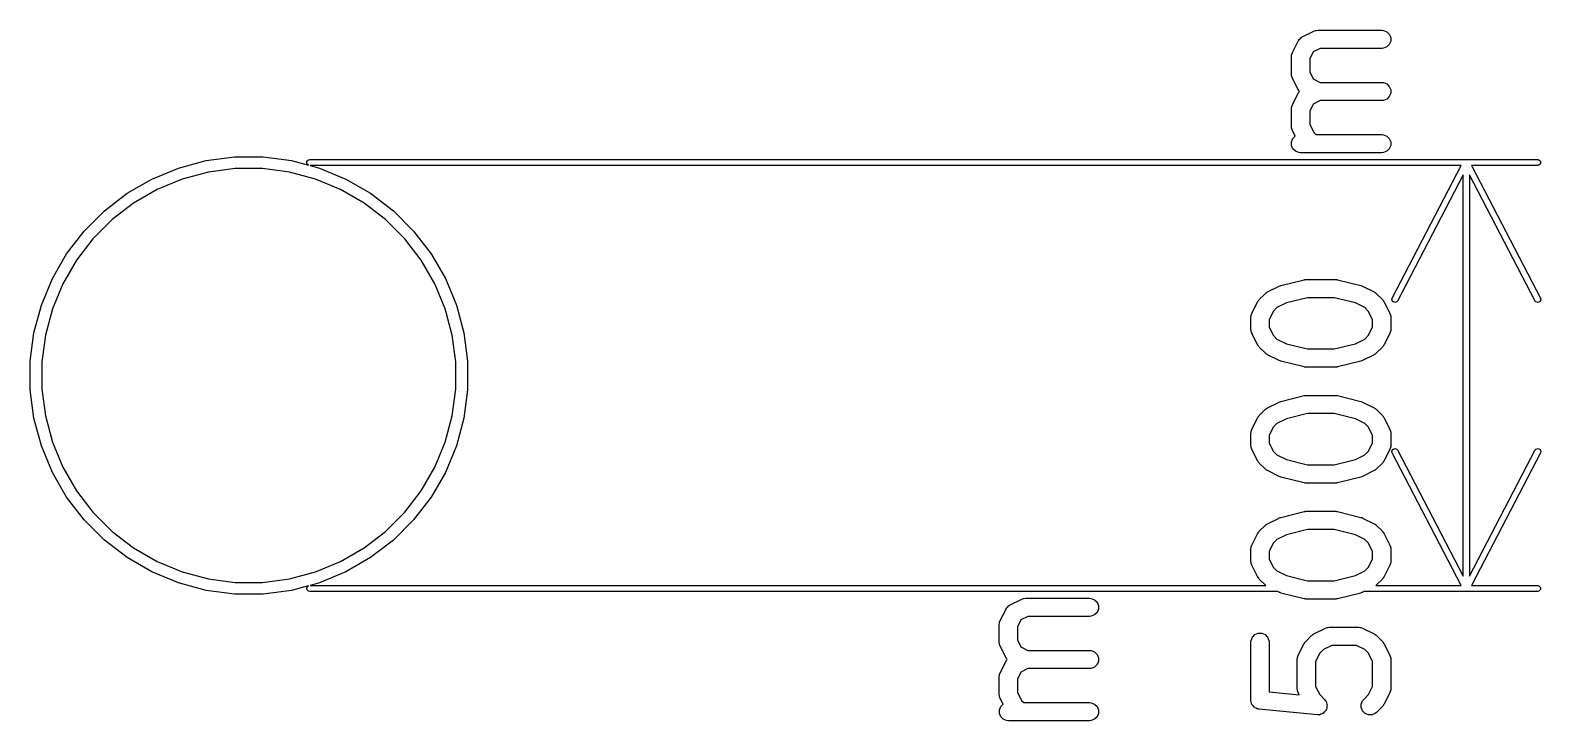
# Model space of a CAD drawing. Extents: x 2 to 13.8, y -9.5 to -0.9.
# Drawn here: x 12.9214 to 13.4099, y -3.3156 to -3.0922 of the extents above; entities that cross this region are included whole.
import ezdxf

# ---------------------------------------------------------------- set-up
doc = ezdxf.new("R2010")
doc.units = 0
doc.header["$MEASUREMENT"] = 0
doc.layers.add('BLACK', color=7, linetype='CONTINUOUS')

msp = doc.modelspace()

# ---------------------------------------------------------------- linework, layer by layer
at = {"layer": 'BLACK', "linetype": 'CONTINUOUS'}
for p, q in [((13.32957, -3.0995), (13.33144, -3.09575)), ((13.33144, -3.09575), (13.33151, -3.09566)), ((13.33151, -3.09566), (13.33152, -3.09561)), ((13.33152, -3.09561), (13.33157, -3.09556)), ((13.33157, -3.09556), (13.33175, -3.09526)), ((13.33175, -3.09526), (13.33203, -3.09502)), ((13.33203, -3.09502), (13.33228, -3.09474)), ((13.33228, -3.09474), (13.33257, -3.09456)), ((13.33257, -3.09456), (13.33262, -3.09451)), ((13.33262, -3.09451), (13.33267, -3.09449)), ((13.33267, -3.09449), (13.33276, -3.09443)), ((13.33276, -3.09443), (13.33651, -3.09256)), ((13.33651, -3.09256), (13.33706, -3.09235)), ((13.33706, -3.09235), (13.33716, -3.09235)), ((13.33716, -3.09235), (13.33726, -3.0923)), ((13.33726, -3.0923), (13.33784, -3.09225)), ((13.33784, -3.09225), (13.35846, -3.09225)), ((13.35846, -3.09225), (13.35903, -3.0923)), ((13.35903, -3.0923), (13.3601, -3.09275)), ((13.3601, -3.09275), (13.36091, -3.09356)), ((13.36091, -3.09684), (13.3601, -3.09766)), ((13.36091, -3.09356), (13.36135, -3.09462)), ((13.36135, -3.09578), (13.36091, -3.09684)), ((13.36135, -3.09462), (13.36135, -3.09578)), ((13.32926, -3.10082), (13.32931, -3.10025)), ((13.32926, -3.10645), (13.32926, -3.10082)), ((13.32931, -3.10025), (13.32936, -3.10015)), ((13.32936, -3.10004), (13.32957, -3.0995)), ((13.32936, -3.10015), (13.32936, -3.10004)), ((13.33629, -3.09928), (13.33516, -3.10152)), ((13.33516, -3.10152), (13.33516, -3.10575)), ((13.33853, -3.09815), (13.33629, -3.09928)), ((13.35846, -3.09815), (13.33853, -3.09815)), ((13.35903, -3.0981), (13.35846, -3.09815)), ((13.3601, -3.09766), (13.35903, -3.0981)), ((13.32931, -3.10703), (13.32926, -3.10645)), ((13.33516, -3.10575), (13.33629, -3.108)), ((13.32936, -3.10712), (13.32931, -3.10703)), ((13.32936, -3.10723), (13.32936, -3.10712)), ((13.32957, -3.10777), (13.32936, -3.10723)), ((13.33144, -3.11152), (13.32957, -3.10777)), ((13.33151, -3.11162), (13.33144, -3.11152)), ((13.33152, -3.11166), (13.33151, -3.11162)), ((13.33629, -3.108), (13.33853, -3.10912)), ((13.33853, -3.10912), (13.35846, -3.10912)), ((13.35846, -3.10912), (13.35903, -3.10918)), ((13.35903, -3.10918), (13.3601, -3.10962)), ((13.3601, -3.10962), (13.36091, -3.11043)), ((13.36091, -3.11043), (13.36135, -3.1115)), ((13.36135, -3.1115), (13.36135, -3.11265)), ((13.32936, -3.11692), (13.32957, -3.11638)), ((13.32957, -3.11638), (13.33144, -3.11263)), ((13.33144, -3.11263), (13.33151, -3.11253)), ((13.33151, -3.11253), (13.33152, -3.11249)), ((13.33157, -3.11172), (13.33152, -3.11166)), ((13.33152, -3.11249), (13.33157, -3.11243)), ((13.33175, -3.11201), (13.33157, -3.11172)), ((13.33157, -3.11243), (13.33175, -3.11214)), ((13.33183, -3.11207), (13.33175, -3.11201)), ((13.33175, -3.11214), (13.33183, -3.11207)), ((13.33629, -3.11615), (13.33516, -3.11839)), ((13.33853, -3.11503), (13.33629, -3.11615)), ((13.35846, -3.11503), (13.33853, -3.11503)), ((13.35903, -3.11497), (13.35846, -3.11503)), ((13.3601, -3.11453), (13.35903, -3.11497)), ((13.36091, -3.11371), (13.3601, -3.11453)), ((13.36135, -3.11265), (13.36091, -3.11371)), ((13.32926, -3.1177), (13.32931, -3.11712)), ((13.32926, -3.12332), (13.32926, -3.1177)), ((13.32931, -3.11712), (13.32936, -3.11702)), ((13.32936, -3.11702), (13.32936, -3.11692)), ((13.33516, -3.11839), (13.33516, -3.12262)), ((13.32931, -3.1239), (13.32926, -3.12332)), ((13.32936, -3.124), (13.32931, -3.1239)), ((13.32936, -3.1241), (13.32936, -3.124)), ((13.32957, -3.12464), (13.32936, -3.1241)), ((13.33052, -3.12654), (13.32957, -3.12464)), ((13.33516, -3.12262), (13.33651, -3.12532)), ((13.33651, -3.12532), (13.33718, -3.12599)), ((13.33718, -3.12599), (13.35846, -3.12599)), ((13.35846, -3.12599), (13.35903, -3.12605)), ((13.35903, -3.12605), (13.3601, -3.12649)), ((13.32931, -3.12837), (13.32976, -3.12731)), ((13.32931, -3.12952), (13.32931, -3.12837)), ((13.32976, -3.13059), (13.32931, -3.12952)), ((13.32976, -3.12731), (13.33052, -3.12654)), ((13.33057, -3.1314), (13.32976, -3.13059)), ((13.3601, -3.12649), (13.36091, -3.12731)), ((13.36091, -3.13059), (13.3601, -3.1314)), ((13.36091, -3.12731), (13.36135, -3.12837)), ((13.36135, -3.12952), (13.36091, -3.13059)), ((13.36135, -3.12837), (13.36135, -3.12952)), ((12.96935, -3.13683), (12.9783, -3.13443)), ((12.9783, -3.13443), (12.98749, -3.13322)), ((12.98749, -3.13322), (12.99676, -3.13322)), ((12.99676, -3.13322), (13.00595, -3.13443)), ((13.00595, -3.13443), (13.01137, -3.13588)), ((13.0109, -3.13466), (13.01143, -3.13413)), ((13.0109, -3.13542), (13.0109, -3.13466)), ((13.01137, -3.13588), (13.0109, -3.13542)), ((13.01143, -3.13413), (13.01181, -3.13406)), ((13.01181, -3.13406), (13.40891, -3.13406)), ((13.01189, -3.13602), (13.01491, -3.13683)), ((13.3842, -3.13602), (13.01189, -3.13602)), ((13.33163, -3.13184), (13.33057, -3.1314)), ((13.33221, -3.1319), (13.33163, -3.13184)), ((13.35846, -3.1319), (13.33221, -3.1319)), ((13.35903, -3.13184), (13.35846, -3.1319)), ((13.3601, -3.1314), (13.35903, -3.13184)), ((13.36187, -3.17894), (13.3842, -3.13602)), ((13.40891, -3.13602), (13.38745, -3.13602)), ((13.38745, -3.13602), (13.40979, -3.17894)), ((13.40891, -3.13406), (13.40929, -3.13413)), ((13.40929, -3.13595), (13.40891, -3.13602)), ((13.40929, -3.13413), (13.40982, -3.13466)), ((13.40982, -3.13542), (13.40929, -3.13595)), ((13.40982, -3.13466), (13.40982, -3.13542)), ((12.95275, -3.14501), (12.96078, -3.14038)), ((12.96078, -3.14038), (12.96935, -3.13683)), ((12.97057, -3.14042), (12.96246, -3.14378)), ((12.97904, -3.13815), (12.97057, -3.14042)), ((12.98774, -3.13701), (12.97904, -3.13815)), ((12.99651, -3.13701), (12.98774, -3.13701)), ((13.00521, -3.13815), (12.99651, -3.13701)), ((13.01369, -3.14042), (13.00521, -3.13815)), ((13.02179, -3.14378), (13.01369, -3.14042)), ((13.01491, -3.13683), (13.02347, -3.14038)), ((13.02347, -3.14038), (13.0315, -3.14501)), ((13.38484, -3.13906), (13.36361, -3.17984)), ((13.38484, -3.26881), (13.38484, -3.13906)), ((13.40804, -3.17984), (13.38681, -3.13906)), ((13.38681, -3.13906), (13.38681, -3.26881)), ((12.9454, -3.15066), (12.95275, -3.14501)), ((12.96246, -3.14378), (12.95486, -3.14817)), ((13.02939, -3.14817), (13.02179, -3.14378)), ((13.0315, -3.14501), (13.03885, -3.15066)), ((12.93885, -3.15721), (12.9454, -3.15066)), ((12.95486, -3.14817), (12.9479, -3.15351)), ((13.03635, -3.15351), (13.02939, -3.14817)), ((13.03885, -3.15066), (13.04541, -3.15721)), ((12.9479, -3.15351), (12.9417, -3.15971)), ((13.04255, -3.15971), (13.03635, -3.15351)), ((12.9332, -3.16457), (12.93885, -3.15721)), ((12.9417, -3.15971), (12.93636, -3.16667)), ((13.04789, -3.16667), (13.04255, -3.15971)), ((13.04541, -3.15721), (13.05105, -3.16457)), ((12.92857, -3.17259), (12.9332, -3.16457)), ((13.05105, -3.16457), (13.05568, -3.17259)), ((12.93636, -3.16667), (12.93197, -3.17427)), ((13.05228, -3.17427), (13.04789, -3.16667)), ((12.92502, -3.18116), (12.92857, -3.17259)), ((12.93197, -3.17427), (12.92861, -3.18238)), ((13.05564, -3.18238), (13.05228, -3.17427)), ((13.05568, -3.17259), (13.05923, -3.18116)), ((13.32152, -3.17692), (13.32527, -3.17505)), ((13.32527, -3.17505), (13.32531, -3.17503)), ((13.32531, -3.17503), (13.32533, -3.17502)), ((13.32533, -3.17502), (13.32557, -3.17493)), ((13.32557, -3.17493), (13.32581, -3.17484)), ((13.32581, -3.17484), (13.32583, -3.17484)), ((13.32583, -3.17484), (13.32587, -3.17483)), ((13.32587, -3.17483), (13.33337, -3.17295)), ((13.33337, -3.17295), (13.33347, -3.17294)), ((13.33347, -3.17294), (13.33351, -3.17292)), ((13.33351, -3.17292), (13.33373, -3.1729)), ((13.33373, -3.1729), (13.33394, -3.17287)), ((13.33394, -3.17287), (13.33398, -3.17287)), ((13.33398, -3.17287), (13.33409, -3.17286)), ((13.33409, -3.17286), (13.34346, -3.17286)), ((13.34346, -3.17286), (13.34356, -3.17287)), ((13.34356, -3.17287), (13.3436, -3.17287)), ((13.3436, -3.17287), (13.34382, -3.1729)), ((13.34382, -3.1729), (13.34404, -3.17292)), ((13.34404, -3.17292), (13.34408, -3.17294)), ((13.34408, -3.17294), (13.34418, -3.17295)), ((13.34418, -3.17295), (13.35167, -3.17483)), ((13.35167, -3.17483), (13.35172, -3.17484)), ((13.35172, -3.17484), (13.35174, -3.17484)), ((13.35174, -3.17484), (13.35198, -3.17493)), ((13.35198, -3.17493), (13.35222, -3.17502)), ((13.35222, -3.17502), (13.35224, -3.17503)), ((13.35224, -3.17503), (13.35228, -3.17505)), ((13.35228, -3.17505), (13.35603, -3.17692)), ((13.31832, -3.18012), (13.31848, -3.17987)), ((13.31848, -3.17987), (13.31851, -3.1798)), ((13.31851, -3.1798), (13.31857, -3.17972)), ((13.31857, -3.17972), (13.31863, -3.17963)), ((13.31863, -3.17963), (13.31869, -3.17958)), ((13.31869, -3.17958), (13.31887, -3.17935)), ((13.31887, -3.17935), (13.32075, -3.17748)), ((13.32075, -3.17748), (13.32098, -3.17729)), ((13.32098, -3.17729), (13.32103, -3.17723)), ((13.32103, -3.17723), (13.32112, -3.17718)), ((13.32112, -3.17718), (13.3212, -3.17711)), ((13.3212, -3.17711), (13.32127, -3.17708)), ((13.32127, -3.17708), (13.32152, -3.17692)), ((13.33445, -3.17877), (13.32762, -3.18048)), ((13.3431, -3.17877), (13.33445, -3.17877)), ((13.34993, -3.18048), (13.3431, -3.17877)), ((13.35603, -3.17692), (13.35628, -3.17708)), ((13.35628, -3.17708), (13.35635, -3.17711)), ((13.35635, -3.17711), (13.35643, -3.17718)), ((13.35643, -3.17718), (13.35652, -3.17723)), ((13.35652, -3.17723), (13.35657, -3.17729)), ((13.35657, -3.17729), (13.3568, -3.17748)), ((13.3568, -3.17748), (13.35867, -3.17935)), ((13.35867, -3.17935), (13.35886, -3.17958)), ((13.35886, -3.17958), (13.35892, -3.17963)), ((13.35892, -3.17963), (13.35897, -3.17972)), ((13.35897, -3.17972), (13.35904, -3.1798)), ((13.35904, -3.1798), (13.35907, -3.17987)), ((13.35907, -3.17987), (13.35922, -3.18012)), ((13.36176, -3.1793), (13.36187, -3.17894)), ((13.36199, -3.18002), (13.36176, -3.1793)), ((13.36265, -3.18037), (13.36199, -3.18002)), ((13.36361, -3.17984), (13.36337, -3.18014)), ((13.40828, -3.18014), (13.40804, -3.17984)), ((13.40967, -3.18002), (13.409, -3.18037)), ((13.40989, -3.1793), (13.40967, -3.18002)), ((13.40979, -3.17894), (13.40989, -3.1793)), ((12.92262, -3.19011), (12.92502, -3.18116)), ((12.92861, -3.18238), (12.92634, -3.19085)), ((13.05791, -3.19085), (13.05564, -3.18238)), ((13.05923, -3.18116), (13.06163, -3.19011)), ((13.31613, -3.18519), (13.31619, -3.18461)), ((13.31619, -3.18461), (13.31623, -3.18452)), ((13.31623, -3.18452), (13.31624, -3.18441)), ((13.31624, -3.18441), (13.31645, -3.18387)), ((13.31645, -3.18387), (13.31832, -3.18012)), ((13.32339, -3.18319), (13.32204, -3.18589)), ((13.32459, -3.18199), (13.32339, -3.18319)), ((13.32762, -3.18048), (13.32459, -3.18199)), ((13.35296, -3.18199), (13.34993, -3.18048)), ((13.35416, -3.18319), (13.35296, -3.18199)), ((13.3555, -3.18589), (13.35416, -3.18319)), ((13.35922, -3.18012), (13.3611, -3.18387)), ((13.3611, -3.18387), (13.36131, -3.18441)), ((13.36131, -3.18441), (13.36131, -3.18452)), ((13.36131, -3.18452), (13.36135, -3.18461)), ((13.36135, -3.18461), (13.36141, -3.18519)), ((13.36337, -3.18014), (13.36265, -3.18037)), ((13.409, -3.18037), (13.40828, -3.18014)), ((13.31613, -3.18894), (13.31613, -3.18519)), ((13.31619, -3.18951), (13.31613, -3.18894)), ((13.31623, -3.18961), (13.31619, -3.18951)), ((13.31624, -3.18972), (13.31623, -3.18961)), ((13.31645, -3.19026), (13.31624, -3.18972)), ((13.32204, -3.18589), (13.32204, -3.18824)), ((13.32204, -3.18824), (13.32339, -3.19094)), ((13.35416, -3.19094), (13.3555, -3.18824)), ((13.3555, -3.18824), (13.3555, -3.18589)), ((13.36131, -3.18972), (13.3611, -3.19026)), ((13.36135, -3.18951), (13.36131, -3.18961)), ((13.36131, -3.18961), (13.36131, -3.18972)), ((13.36141, -3.18894), (13.36135, -3.18951)), ((13.36141, -3.18519), (13.36141, -3.18894)), ((12.92141, -3.1993), (12.92262, -3.19011)), ((12.92634, -3.19085), (12.9252, -3.19955)), ((13.05906, -3.19955), (13.05791, -3.19085)), ((13.06163, -3.19011), (13.06284, -3.1993)), ((13.31832, -3.19401), (13.31645, -3.19026)), ((13.31848, -3.19426), (13.31832, -3.19401)), ((13.31851, -3.19433), (13.31848, -3.19426)), ((13.31857, -3.19441), (13.31851, -3.19433)), ((13.31863, -3.1945), (13.31857, -3.19441)), ((13.31869, -3.19455), (13.31863, -3.1945)), ((13.31887, -3.19478), (13.31869, -3.19455)), ((13.32339, -3.19094), (13.32459, -3.19214)), ((13.32459, -3.19214), (13.32762, -3.19365)), ((13.32762, -3.19365), (13.33445, -3.19536)), ((13.3431, -3.19536), (13.34993, -3.19365)), ((13.34993, -3.19365), (13.35296, -3.19214)), ((13.35296, -3.19214), (13.35416, -3.19094)), ((13.35886, -3.19455), (13.35867, -3.19478)), ((13.35892, -3.1945), (13.35886, -3.19455)), ((13.35897, -3.19441), (13.35892, -3.1945)), ((13.35904, -3.19433), (13.35897, -3.19441)), ((13.35907, -3.19426), (13.35904, -3.19433)), ((13.35922, -3.19401), (13.35907, -3.19426)), ((13.3611, -3.19026), (13.35922, -3.19401)), ((12.92141, -3.19955), (12.92141, -3.1993)), ((12.92141, -3.20857), (12.92141, -3.19955)), ((12.9252, -3.19955), (12.9252, -3.20832)), ((13.05906, -3.20832), (13.05906, -3.19955)), ((13.06284, -3.1993), (13.06284, -3.20857)), ((13.32075, -3.19665), (13.31887, -3.19478)), ((13.32098, -3.19684), (13.32075, -3.19665)), ((13.32103, -3.1969), (13.32098, -3.19684)), ((13.32112, -3.19695), (13.32103, -3.1969)), ((13.3212, -3.19702), (13.32112, -3.19695)), ((13.32127, -3.19705), (13.3212, -3.19702)), ((13.32152, -3.1972), (13.32127, -3.19705)), ((13.32527, -3.19908), (13.32152, -3.1972)), ((13.32531, -3.1991), (13.32527, -3.19908)), ((13.32533, -3.19911), (13.32531, -3.1991)), ((13.32557, -3.19919), (13.32533, -3.19911)), ((13.32581, -3.19929), (13.32557, -3.19919)), ((13.32583, -3.19929), (13.32581, -3.19929)), ((13.32587, -3.1993), (13.32583, -3.19929)), ((13.33337, -3.20118), (13.32587, -3.1993)), ((13.33445, -3.19536), (13.3431, -3.19536)), ((13.35167, -3.1993), (13.34418, -3.20118)), ((13.35172, -3.19929), (13.35167, -3.1993)), ((13.35174, -3.19929), (13.35172, -3.19929)), ((13.35198, -3.19919), (13.35174, -3.19929)), ((13.35222, -3.19911), (13.35198, -3.19919)), ((13.35224, -3.1991), (13.35222, -3.19911)), ((13.35228, -3.19908), (13.35224, -3.1991)), ((13.35603, -3.1972), (13.35228, -3.19908)), ((13.35628, -3.19705), (13.35603, -3.1972)), ((13.35635, -3.19702), (13.35628, -3.19705)), ((13.35643, -3.19695), (13.35635, -3.19702)), ((13.35652, -3.1969), (13.35643, -3.19695)), ((13.35657, -3.19684), (13.35652, -3.1969)), ((13.3568, -3.19665), (13.35657, -3.19684)), ((13.35867, -3.19478), (13.3568, -3.19665)), ((13.33347, -3.20119), (13.33337, -3.20118)), ((13.33351, -3.20121), (13.33347, -3.20119)), ((13.33373, -3.20123), (13.33351, -3.20121)), ((13.33394, -3.20126), (13.33373, -3.20123)), ((13.33398, -3.20126), (13.33394, -3.20126)), ((13.33409, -3.20127), (13.33398, -3.20126)), ((13.34346, -3.20127), (13.33409, -3.20127)), ((13.34356, -3.20126), (13.34346, -3.20127)), ((13.3436, -3.20126), (13.34356, -3.20126)), ((13.34382, -3.20123), (13.3436, -3.20126)), ((13.34404, -3.20121), (13.34382, -3.20123)), ((13.34408, -3.20119), (13.34404, -3.20121)), ((13.34418, -3.20118), (13.34408, -3.20119)), ((12.92262, -3.21776), (12.92141, -3.20857)), ((12.9252, -3.20832), (12.92634, -3.21702)), ((13.05791, -3.21702), (13.05906, -3.20832)), ((13.06284, -3.20857), (13.06163, -3.21776)), ((13.32152, -3.21442), (13.32527, -3.21254)), ((13.32527, -3.21254), (13.32531, -3.21253)), ((13.32531, -3.21253), (13.32533, -3.21252)), ((13.32533, -3.21252), (13.32557, -3.21243)), ((13.32557, -3.21243), (13.32581, -3.21234)), ((13.32581, -3.21234), (13.32583, -3.21234)), ((13.32583, -3.21234), (13.32587, -3.21232)), ((13.32587, -3.21232), (13.33337, -3.21045)), ((13.33337, -3.21045), (13.33347, -3.21043)), ((13.33347, -3.21043), (13.33351, -3.21041)), ((13.33351, -3.21041), (13.33373, -3.21039)), ((13.33373, -3.21039), (13.33394, -3.21036)), ((13.33394, -3.21036), (13.33398, -3.21037)), ((13.33398, -3.21037), (13.33409, -3.21036)), ((13.33409, -3.21036), (13.34346, -3.21036)), ((13.34346, -3.21036), (13.34356, -3.21037)), ((13.34356, -3.21037), (13.3436, -3.21036)), ((13.3436, -3.21036), (13.34382, -3.21039)), ((13.34382, -3.21039), (13.34404, -3.21041)), ((13.34404, -3.21041), (13.34408, -3.21043)), ((13.34408, -3.21043), (13.34418, -3.21045)), ((13.34418, -3.21045), (13.35167, -3.21232)), ((13.35167, -3.21232), (13.35172, -3.21234)), ((13.35172, -3.21234), (13.35174, -3.21234)), ((13.35174, -3.21234), (13.35198, -3.21243)), ((13.35198, -3.21243), (13.35222, -3.21252)), ((13.35222, -3.21252), (13.35224, -3.21253)), ((13.35224, -3.21253), (13.35228, -3.21254)), ((13.35228, -3.21254), (13.35603, -3.21442)), ((12.92502, -3.22672), (12.92262, -3.21776)), ((12.92634, -3.21702), (12.92861, -3.2255)), ((13.05564, -3.2255), (13.05791, -3.21702)), ((13.06163, -3.21776), (13.05923, -3.22672)), ((13.31645, -3.22136), (13.31832, -3.21761)), ((13.31832, -3.21761), (13.31848, -3.21737)), ((13.31848, -3.21737), (13.31851, -3.21729)), ((13.31851, -3.21729), (13.31857, -3.21721)), ((13.31857, -3.21721), (13.31863, -3.21712)), ((13.31863, -3.21712), (13.31869, -3.21707)), ((13.31869, -3.21707), (13.31887, -3.21685)), ((13.31887, -3.21685), (13.32075, -3.21497)), ((13.32075, -3.21497), (13.32098, -3.21479)), ((13.32098, -3.21479), (13.32103, -3.21473)), ((13.32103, -3.21473), (13.32112, -3.21467)), ((13.32112, -3.21467), (13.3212, -3.21461)), ((13.3212, -3.21461), (13.32127, -3.21458)), ((13.32127, -3.21458), (13.32152, -3.21442)), ((13.32762, -3.21797), (13.32459, -3.21949)), ((13.33445, -3.21626), (13.32762, -3.21797)), ((13.3431, -3.21626), (13.33445, -3.21626)), ((13.34993, -3.21797), (13.3431, -3.21626)), ((13.35296, -3.21949), (13.34993, -3.21797)), ((13.35603, -3.21442), (13.35628, -3.21458)), ((13.35628, -3.21458), (13.35635, -3.21461)), ((13.35635, -3.21461), (13.35643, -3.21467)), ((13.35643, -3.21467), (13.35652, -3.21473)), ((13.35652, -3.21473), (13.35657, -3.21479)), ((13.35657, -3.21479), (13.3568, -3.21497)), ((13.3568, -3.21497), (13.35867, -3.21685)), ((13.35867, -3.21685), (13.35886, -3.21707)), ((13.35886, -3.21707), (13.35892, -3.21712)), ((13.35892, -3.21712), (13.35897, -3.21721)), ((13.35897, -3.21721), (13.35904, -3.21729)), ((13.35904, -3.21729), (13.35907, -3.21737)), ((13.35907, -3.21737), (13.35922, -3.21761)), ((13.35922, -3.21761), (13.3611, -3.22136)), ((13.31613, -3.22268), (13.31619, -3.22211)), ((13.31613, -3.22643), (13.31613, -3.22268)), ((13.31619, -3.22211), (13.31623, -3.22201)), ((13.31623, -3.22201), (13.31624, -3.2219)), ((13.31624, -3.2219), (13.31645, -3.22136)), ((13.32339, -3.22068), (13.32204, -3.22338)), ((13.32204, -3.22338), (13.32204, -3.22574)), ((13.32459, -3.21949), (13.32339, -3.22068)), ((13.35416, -3.22068), (13.35296, -3.21949)), ((13.3555, -3.22338), (13.35416, -3.22068)), ((13.3555, -3.22574), (13.3555, -3.22338)), ((13.3611, -3.22136), (13.36131, -3.2219)), ((13.36131, -3.2219), (13.36131, -3.22201)), ((13.36131, -3.22201), (13.36135, -3.22211)), ((13.36135, -3.22211), (13.36141, -3.22268)), ((13.36141, -3.22268), (13.36141, -3.22643)), ((12.92857, -3.23528), (12.92502, -3.22672)), ((12.92861, -3.2255), (12.93197, -3.2336)), ((13.05228, -3.2336), (13.05564, -3.2255)), ((13.05923, -3.22672), (13.05568, -3.23528)), ((13.31619, -3.22701), (13.31613, -3.22643)), ((13.31623, -3.22711), (13.31619, -3.22701)), ((13.31624, -3.22721), (13.31623, -3.22711)), ((13.31645, -3.22775), (13.31624, -3.22721)), ((13.31832, -3.2315), (13.31645, -3.22775)), ((13.32204, -3.22574), (13.32339, -3.22843)), ((13.32339, -3.22843), (13.32459, -3.22963)), ((13.35296, -3.22963), (13.35416, -3.22843)), ((13.35416, -3.22843), (13.3555, -3.22574)), ((13.3611, -3.22775), (13.35922, -3.2315)), ((13.36131, -3.22721), (13.3611, -3.22775)), ((13.36135, -3.22701), (13.36131, -3.22711)), ((13.36131, -3.22711), (13.36131, -3.22721)), ((13.36141, -3.22643), (13.36135, -3.22701)), ((13.36176, -3.22857), (13.36199, -3.22785)), ((13.36187, -3.22894), (13.36176, -3.22857)), ((13.36199, -3.22785), (13.36265, -3.2275)), ((13.36265, -3.2275), (13.36337, -3.22773)), ((13.36337, -3.22773), (13.36361, -3.22803)), ((13.36361, -3.22803), (13.38484, -3.26881)), ((13.38681, -3.26881), (13.40804, -3.22803)), ((13.40804, -3.22803), (13.40828, -3.22773)), ((13.40828, -3.22773), (13.409, -3.2275)), ((13.409, -3.2275), (13.40967, -3.22785)), ((13.40967, -3.22785), (13.40989, -3.22857)), ((13.40989, -3.22857), (13.40979, -3.22894)), ((12.93197, -3.2336), (12.93636, -3.2412)), ((13.04789, -3.2412), (13.05228, -3.2336)), ((13.31848, -3.23175), (13.31832, -3.2315)), ((13.31851, -3.23182), (13.31848, -3.23175)), ((13.31857, -3.23191), (13.31851, -3.23182)), ((13.31863, -3.23199), (13.31857, -3.23191)), ((13.31869, -3.23205), (13.31863, -3.23199)), ((13.31887, -3.23227), (13.31869, -3.23205)), ((13.32075, -3.23415), (13.31887, -3.23227)), ((13.32459, -3.22963), (13.32762, -3.23115)), ((13.32762, -3.23115), (13.33445, -3.23286)), ((13.33445, -3.23286), (13.3431, -3.23286)), ((13.3431, -3.23286), (13.34993, -3.23115)), ((13.34993, -3.23115), (13.35296, -3.22963)), ((13.35867, -3.23227), (13.3568, -3.23415)), ((13.35886, -3.23205), (13.35867, -3.23227)), ((13.35892, -3.23199), (13.35886, -3.23205)), ((13.35897, -3.23191), (13.35892, -3.23199)), ((13.35904, -3.23182), (13.35897, -3.23191)), ((13.35907, -3.23175), (13.35904, -3.23182)), ((13.35922, -3.2315), (13.35907, -3.23175)), ((13.3842, -3.27185), (13.36187, -3.22894)), ((13.40979, -3.22894), (13.38745, -3.27185)), ((12.9332, -3.24331), (12.92857, -3.23528)), ((13.05568, -3.23528), (13.05105, -3.24331)), ((13.32098, -3.23433), (13.32075, -3.23415)), ((13.32103, -3.23439), (13.32098, -3.23433)), ((13.32112, -3.23445), (13.32103, -3.23439)), ((13.3212, -3.23451), (13.32112, -3.23445)), ((13.32127, -3.23454), (13.3212, -3.23451)), ((13.32152, -3.2347), (13.32127, -3.23454)), ((13.32527, -3.23657), (13.32152, -3.2347)), ((13.32531, -3.23659), (13.32527, -3.23657)), ((13.32533, -3.2366), (13.32531, -3.23659)), ((13.32557, -3.23669), (13.32533, -3.2366)), ((13.32581, -3.23678), (13.32557, -3.23669)), ((13.32583, -3.23678), (13.32581, -3.23678)), ((13.32587, -3.2368), (13.32583, -3.23678)), ((13.33337, -3.23867), (13.32587, -3.2368)), ((13.35167, -3.2368), (13.34418, -3.23867)), ((13.35172, -3.23678), (13.35167, -3.2368)), ((13.35174, -3.23678), (13.35172, -3.23678)), ((13.35198, -3.23669), (13.35174, -3.23678)), ((13.35222, -3.2366), (13.35198, -3.23669)), ((13.35224, -3.23659), (13.35222, -3.2366)), ((13.35228, -3.23657), (13.35224, -3.23659)), ((13.35603, -3.2347), (13.35228, -3.23657)), ((13.35628, -3.23454), (13.35603, -3.2347)), ((13.35635, -3.23451), (13.35628, -3.23454)), ((13.35643, -3.23445), (13.35635, -3.23451)), ((13.35652, -3.23439), (13.35643, -3.23445)), ((13.35657, -3.23433), (13.35652, -3.23439)), ((13.3568, -3.23415), (13.35657, -3.23433)), ((12.93885, -3.25066), (12.9332, -3.24331)), ((12.93636, -3.2412), (12.9417, -3.24816)), ((13.04255, -3.24816), (13.04789, -3.2412)), ((13.05105, -3.24331), (13.04541, -3.25066)), ((13.33347, -3.23869), (13.33337, -3.23867)), ((13.33351, -3.2387), (13.33347, -3.23869)), ((13.33373, -3.23873), (13.33351, -3.2387)), ((13.33394, -3.23876), (13.33373, -3.23873)), ((13.33398, -3.23875), (13.33394, -3.23876)), ((13.33409, -3.23876), (13.33398, -3.23875)), ((13.34346, -3.23876), (13.33409, -3.23876)), ((13.34356, -3.23875), (13.34346, -3.23876)), ((13.3436, -3.23876), (13.34356, -3.23875)), ((13.34382, -3.23873), (13.3436, -3.23876)), ((13.34404, -3.2387), (13.34382, -3.23873)), ((13.34408, -3.23869), (13.34404, -3.2387)), ((13.34418, -3.23867), (13.34408, -3.23869)), ((12.9417, -3.24816), (12.9479, -3.25436)), ((13.03635, -3.25436), (13.04255, -3.24816)), ((13.32587, -3.24982), (13.33337, -3.24794)), ((13.33337, -3.24794), (13.33347, -3.24793)), ((13.33347, -3.24793), (13.33351, -3.24791)), ((13.33351, -3.24791), (13.33373, -3.24789)), ((13.33373, -3.24789), (13.33394, -3.24786)), ((13.33394, -3.24786), (13.33398, -3.24786)), ((13.33398, -3.24786), (13.33409, -3.24785)), ((13.33409, -3.24785), (13.34346, -3.24785)), ((13.34346, -3.24785), (13.34356, -3.24786)), ((13.34356, -3.24786), (13.3436, -3.24786)), ((13.3436, -3.24786), (13.34382, -3.24789)), ((13.34382, -3.24789), (13.34404, -3.24791)), ((13.34404, -3.24791), (13.34408, -3.24793)), ((13.34408, -3.24793), (13.34418, -3.24794)), ((13.34418, -3.24794), (13.35167, -3.24982)), ((12.9454, -3.25722), (12.93885, -3.25066)), ((13.04541, -3.25066), (13.03885, -3.25722)), ((13.31887, -3.25434), (13.32075, -3.25247)), ((13.32075, -3.25247), (13.32098, -3.25228)), ((13.32098, -3.25228), (13.32103, -3.25222)), ((13.32103, -3.25222), (13.32112, -3.25217)), ((13.32112, -3.25217), (13.3212, -3.2521)), ((13.3212, -3.2521), (13.32127, -3.25207)), ((13.32127, -3.25207), (13.32152, -3.25191)), ((13.32152, -3.25191), (13.32527, -3.25004)), ((13.32527, -3.25004), (13.32531, -3.25002)), ((13.32531, -3.25002), (13.32533, -3.25001)), ((13.32533, -3.25001), (13.32557, -3.24992)), ((13.32557, -3.24992), (13.32581, -3.24983)), ((13.32581, -3.24983), (13.32583, -3.24983)), ((13.32583, -3.24983), (13.32587, -3.24982)), ((13.35167, -3.24982), (13.35172, -3.24983)), ((13.35172, -3.24983), (13.35174, -3.24983)), ((13.35174, -3.24983), (13.35198, -3.24992)), ((13.35198, -3.24992), (13.35222, -3.25001)), ((13.35222, -3.25001), (13.35224, -3.25002)), ((13.35224, -3.25002), (13.35228, -3.25004)), ((13.35228, -3.25004), (13.35603, -3.25191)), ((13.35603, -3.25191), (13.35628, -3.25207)), ((13.35628, -3.25207), (13.35635, -3.2521)), ((13.35635, -3.2521), (13.35643, -3.25217)), ((13.35643, -3.25217), (13.35652, -3.25222)), ((13.35652, -3.25222), (13.35657, -3.25228)), ((13.35657, -3.25228), (13.3568, -3.25247)), ((13.3568, -3.25247), (13.35867, -3.25434)), ((12.95275, -3.26286), (12.9454, -3.25722)), ((12.9479, -3.25436), (12.95486, -3.25971)), ((13.02939, -3.25971), (13.03635, -3.25436)), ((13.03885, -3.25722), (13.0315, -3.26286)), ((13.31645, -3.25886), (13.31832, -3.25511)), ((13.31832, -3.25511), (13.31848, -3.25486)), ((13.31848, -3.25486), (13.31851, -3.25479)), ((13.31851, -3.25479), (13.31857, -3.25471)), ((13.31857, -3.25471), (13.31863, -3.25462)), ((13.31863, -3.25462), (13.31869, -3.25457)), ((13.31869, -3.25457), (13.31887, -3.25434)), ((13.32339, -3.25818), (13.32204, -3.26088)), ((13.32459, -3.25698), (13.32339, -3.25818)), ((13.32762, -3.25547), (13.32459, -3.25698)), ((13.33445, -3.25376), (13.32762, -3.25547)), ((13.3431, -3.25376), (13.33445, -3.25376)), ((13.34993, -3.25547), (13.3431, -3.25376)), ((13.35296, -3.25698), (13.34993, -3.25547)), ((13.35416, -3.25818), (13.35296, -3.25698)), ((13.3555, -3.26088), (13.35416, -3.25818)), ((13.35867, -3.25434), (13.35886, -3.25457)), ((13.35886, -3.25457), (13.35892, -3.25462)), ((13.35892, -3.25462), (13.35897, -3.25471)), ((13.35897, -3.25471), (13.35904, -3.25479)), ((13.35904, -3.25479), (13.35907, -3.25486)), ((13.35907, -3.25486), (13.35922, -3.25511)), ((13.35922, -3.25511), (13.3611, -3.25886)), ((12.96078, -3.26749), (12.95275, -3.26286)), ((12.95486, -3.25971), (12.96246, -3.26409)), ((13.02179, -3.26409), (13.02939, -3.25971)), ((13.0315, -3.26286), (13.02347, -3.26749)), ((13.31613, -3.26018), (13.31619, -3.2596)), ((13.31613, -3.26393), (13.31613, -3.26018)), ((13.31619, -3.2596), (13.31623, -3.25951)), ((13.31623, -3.25951), (13.31624, -3.2594)), ((13.31624, -3.2594), (13.31645, -3.25886)), ((13.32204, -3.26088), (13.32204, -3.26323)), ((13.3555, -3.26323), (13.3555, -3.26088)), ((13.3611, -3.25886), (13.36131, -3.2594)), ((13.36131, -3.2594), (13.36131, -3.25951)), ((13.36131, -3.25951), (13.36135, -3.2596)), ((13.36135, -3.2596), (13.36141, -3.26018)), ((13.36141, -3.26018), (13.36141, -3.26393)), ((12.96935, -3.27104), (12.96078, -3.26749)), ((12.96246, -3.26409), (12.97057, -3.26745)), ((12.97057, -3.26745), (12.97904, -3.26972)), ((13.00521, -3.26972), (13.01369, -3.26745)), ((13.01369, -3.26745), (13.02179, -3.26409)), ((13.02347, -3.26749), (13.01491, -3.27104)), ((13.31619, -3.26451), (13.31613, -3.26393)), ((13.31623, -3.2646), (13.31619, -3.26451)), ((13.31624, -3.26471), (13.31623, -3.2646)), ((13.31645, -3.26525), (13.31624, -3.26471)), ((13.31832, -3.269), (13.31645, -3.26525)), ((13.32204, -3.26323), (13.32339, -3.26593)), ((13.32339, -3.26593), (13.32459, -3.26713)), ((13.32459, -3.26713), (13.32762, -3.26864)), ((13.34993, -3.26864), (13.35296, -3.26713)), ((13.35296, -3.26713), (13.35416, -3.26593)), ((13.35416, -3.26593), (13.3555, -3.26323)), ((13.3611, -3.26525), (13.35922, -3.269)), ((13.36131, -3.26471), (13.3611, -3.26525)), ((13.36135, -3.26451), (13.36131, -3.2646)), ((13.36131, -3.2646), (13.36131, -3.26471)), ((13.36141, -3.26393), (13.36135, -3.26451)), ((12.9783, -3.27344), (12.96935, -3.27104)), ((12.97904, -3.26972), (12.98774, -3.27087)), ((12.98774, -3.27087), (12.99651, -3.27087)), ((12.99651, -3.27087), (13.00521, -3.26972)), ((13.01137, -3.27199), (13.00595, -3.27344)), ((13.0109, -3.27246), (13.01137, -3.27199)), ((13.0109, -3.27321), (13.0109, -3.27246)), ((13.01491, -3.27104), (13.01189, -3.27185)), ((13.01189, -3.27185), (13.321, -3.27185)), ((13.31848, -3.26925), (13.31832, -3.269)), ((13.31851, -3.26932), (13.31848, -3.26925)), ((13.31857, -3.2694), (13.31851, -3.26932)), ((13.31863, -3.26949), (13.31857, -3.2694)), ((13.31869, -3.26954), (13.31863, -3.26949)), ((13.31887, -3.26977), (13.31869, -3.26954)), ((13.32075, -3.27164), (13.31887, -3.26977)), ((13.32098, -3.27183), (13.32075, -3.27164)), ((13.321, -3.27185), (13.32098, -3.27183)), ((13.32762, -3.26864), (13.33445, -3.27035)), ((13.33445, -3.27035), (13.3431, -3.27035)), ((13.3431, -3.27035), (13.34993, -3.26864)), ((13.35657, -3.27183), (13.35655, -3.27185)), ((13.35655, -3.27185), (13.3842, -3.27185)), ((13.3568, -3.27164), (13.35657, -3.27183)), ((13.35867, -3.26977), (13.3568, -3.27164)), ((13.35886, -3.26954), (13.35867, -3.26977)), ((13.35892, -3.26949), (13.35886, -3.26954)), ((13.35897, -3.2694), (13.35892, -3.26949)), ((13.35904, -3.26932), (13.35897, -3.2694)), ((13.35907, -3.26925), (13.35904, -3.26932)), ((13.35922, -3.269), (13.35907, -3.26925)), ((13.38745, -3.27185), (13.40891, -3.27185)), ((13.40891, -3.27185), (13.40929, -3.27193)), ((13.40929, -3.27193), (13.40982, -3.27246)), ((13.40982, -3.27246), (13.40982, -3.27321)), ((12.98749, -3.27465), (12.9783, -3.27344)), ((12.99676, -3.27465), (12.98749, -3.27465)), ((13.00595, -3.27344), (12.99676, -3.27465)), ((13.01143, -3.27374), (13.0109, -3.27321)), ((13.01181, -3.27382), (13.01143, -3.27374)), ((13.32476, -3.27382), (13.01181, -3.27382)), ((13.23828, -3.27816), (13.24203, -3.27629)), ((13.24203, -3.27629), (13.24257, -3.27608)), ((13.24257, -3.27608), (13.24267, -3.27607)), ((13.24267, -3.27607), (13.24277, -3.27603)), ((13.24277, -3.27603), (13.24335, -3.27597)), ((13.24335, -3.27597), (13.26397, -3.27597)), ((13.26397, -3.27597), (13.26455, -3.27603)), ((13.26455, -3.27603), (13.26561, -3.27647)), ((13.26561, -3.27647), (13.26642, -3.27729)), ((13.26642, -3.27729), (13.26687, -3.27835)), ((13.32527, -3.27407), (13.32476, -3.27382)), ((13.32531, -3.27409), (13.32527, -3.27407)), ((13.32533, -3.2741), (13.32531, -3.27409)), ((13.32557, -3.27418), (13.32533, -3.2741)), ((13.32581, -3.27428), (13.32557, -3.27418)), ((13.32583, -3.27428), (13.32581, -3.27428)), ((13.32587, -3.27429), (13.32583, -3.27428)), ((13.33337, -3.27617), (13.32587, -3.27429)), ((13.33347, -3.27618), (13.33337, -3.27617)), ((13.33351, -3.2762), (13.33347, -3.27618)), ((13.33373, -3.27622), (13.33351, -3.2762)), ((13.33394, -3.27625), (13.33373, -3.27622)), ((13.33398, -3.27625), (13.33394, -3.27625)), ((13.33409, -3.27626), (13.33398, -3.27625)), ((13.34346, -3.27626), (13.33409, -3.27626)), ((13.34356, -3.27625), (13.34346, -3.27626)), ((13.3436, -3.27625), (13.34356, -3.27625)), ((13.34382, -3.27622), (13.3436, -3.27625)), ((13.34404, -3.2762), (13.34382, -3.27622)), ((13.34408, -3.27618), (13.34404, -3.2762)), ((13.34418, -3.27617), (13.34408, -3.27618)), ((13.35167, -3.27429), (13.34418, -3.27617)), ((13.35172, -3.27428), (13.35167, -3.27429)), ((13.35174, -3.27428), (13.35172, -3.27428)), ((13.35198, -3.27418), (13.35174, -3.27428)), ((13.35222, -3.2741), (13.35198, -3.27418)), ((13.35224, -3.27409), (13.35222, -3.2741)), ((13.35228, -3.27407), (13.35224, -3.27409)), ((13.35278, -3.27382), (13.35228, -3.27407)), ((13.40891, -3.27382), (13.35278, -3.27382)), ((13.40929, -3.27374), (13.40891, -3.27382)), ((13.40982, -3.27321), (13.40929, -3.27374)), ((13.23508, -3.28323), (13.23696, -3.27948)), ((13.23696, -3.27948), (13.23702, -3.27939)), ((13.23702, -3.27939), (13.23703, -3.27934)), ((13.23703, -3.27934), (13.23708, -3.27928)), ((13.23708, -3.27928), (13.23726, -3.27899)), ((13.23726, -3.27899), (13.23754, -3.27875)), ((13.23754, -3.27875), (13.23779, -3.27847)), ((13.23779, -3.27847), (13.23808, -3.27829)), ((13.23808, -3.27829), (13.23813, -3.27824)), ((13.23813, -3.27824), (13.23818, -3.27822)), ((13.23818, -3.27822), (13.23828, -3.27816)), ((13.24404, -3.28188), (13.2418, -3.283)), ((13.26397, -3.28188), (13.24404, -3.28188)), ((13.26455, -3.28182), (13.26397, -3.28188)), ((13.26561, -3.28138), (13.26455, -3.28182)), ((13.26642, -3.28057), (13.26561, -3.28138)), ((13.26687, -3.2795), (13.26642, -3.28057)), ((13.26687, -3.27835), (13.26687, -3.2795)), ((13.23477, -3.28455), (13.23483, -3.28398)), ((13.23477, -3.29018), (13.23477, -3.28455)), ((13.23483, -3.28398), (13.23487, -3.28388)), ((13.23487, -3.28377), (13.23508, -3.28323)), ((13.23487, -3.28388), (13.23487, -3.28377)), ((13.2418, -3.283), (13.24068, -3.28525)), ((13.24068, -3.28525), (13.24068, -3.28948)), ((13.31745, -3.28772), (13.31851, -3.28728)), ((13.31851, -3.28728), (13.31966, -3.28728)), ((13.31966, -3.28728), (13.32073, -3.28772)), ((13.33651, -3.28754), (13.34026, -3.28566)), ((13.34026, -3.28566), (13.3408, -3.28545)), ((13.3408, -3.28545), (13.34091, -3.28545)), ((13.34091, -3.28545), (13.34101, -3.28541)), ((13.34101, -3.28541), (13.34158, -3.28535)), ((13.34158, -3.28535), (13.35096, -3.28535)), ((13.35096, -3.28535), (13.35153, -3.28541)), ((13.35153, -3.28541), (13.35163, -3.28545)), ((13.35163, -3.28545), (13.35174, -3.28545)), ((13.35174, -3.28545), (13.35228, -3.28566)), ((13.35228, -3.28566), (13.35603, -3.28754)), ((13.23483, -3.29075), (13.23477, -3.29018)), ((13.23487, -3.29085), (13.23483, -3.29075)), ((13.23487, -3.29096), (13.23487, -3.29085)), ((13.23508, -3.2915), (13.23487, -3.29096)), ((13.23696, -3.29525), (13.23508, -3.2915)), ((13.24068, -3.28948), (13.2418, -3.29172)), ((13.2418, -3.29172), (13.24404, -3.29285)), ((13.31613, -3.29018), (13.31619, -3.2896)), ((13.31613, -3.30892), (13.31613, -3.29018)), ((13.31619, -3.2896), (13.31663, -3.28854)), ((13.31663, -3.28854), (13.31745, -3.28772)), ((13.32073, -3.28772), (13.32154, -3.28854)), ((13.32154, -3.28854), (13.32198, -3.2896)), ((13.32198, -3.2896), (13.32204, -3.29018)), ((13.32204, -3.29018), (13.32204, -3.30625)), ((13.33144, -3.29448), (13.33332, -3.29073)), ((13.33332, -3.29073), (13.33348, -3.29048)), ((13.33348, -3.29048), (13.33351, -3.29041)), ((13.33351, -3.29041), (13.33357, -3.29033)), ((13.33357, -3.29033), (13.33363, -3.29024)), ((13.33363, -3.29024), (13.33369, -3.29019)), ((13.33369, -3.29019), (13.33387, -3.28996)), ((13.33387, -3.28996), (13.33575, -3.28809)), ((13.33575, -3.28809), (13.33597, -3.2879)), ((13.33597, -3.2879), (13.33602, -3.28784)), ((13.33602, -3.28784), (13.33611, -3.28779)), ((13.33611, -3.28779), (13.33619, -3.28772)), ((13.33619, -3.28772), (13.33627, -3.28769)), ((13.33627, -3.28769), (13.33651, -3.28754)), ((13.34228, -3.29125), (13.33958, -3.2926)), ((13.35026, -3.29125), (13.34228, -3.29125)), ((13.35296, -3.2926), (13.35026, -3.29125)), ((13.35603, -3.28754), (13.35628, -3.28769)), ((13.35628, -3.28769), (13.35635, -3.28772)), ((13.35635, -3.28772), (13.35643, -3.28779)), ((13.35643, -3.28779), (13.35652, -3.28784)), ((13.35652, -3.28784), (13.35657, -3.2879)), ((13.35657, -3.2879), (13.3568, -3.28809)), ((13.3568, -3.28809), (13.35867, -3.28996)), ((13.35867, -3.28996), (13.35886, -3.29019)), ((13.35886, -3.29019), (13.35892, -3.29024)), ((13.35892, -3.29024), (13.35897, -3.29033)), ((13.35897, -3.29033), (13.35904, -3.29041)), ((13.35904, -3.29041), (13.35907, -3.29048)), ((13.35907, -3.29048), (13.35922, -3.29073)), ((13.35922, -3.29073), (13.3611, -3.29448)), ((13.23508, -3.3001), (13.23696, -3.29635)), ((13.23702, -3.29534), (13.23696, -3.29525)), ((13.23696, -3.29635), (13.23702, -3.29626)), ((13.23703, -3.29539), (13.23702, -3.29534)), ((13.23702, -3.29626), (13.23703, -3.29621)), ((13.23708, -3.29544), (13.23703, -3.29539)), ((13.23703, -3.29621), (13.23708, -3.29616)), ((13.23726, -3.29574), (13.23708, -3.29544)), ((13.23708, -3.29616), (13.23726, -3.29586)), ((13.23734, -3.2958), (13.23726, -3.29574)), ((13.23726, -3.29586), (13.23734, -3.2958)), ((13.24404, -3.29285), (13.26397, -3.29285)), ((13.26397, -3.29285), (13.26455, -3.2929)), ((13.26455, -3.2929), (13.26561, -3.29335)), ((13.26561, -3.29335), (13.26642, -3.29416)), ((13.26642, -3.29416), (13.26687, -3.29522)), ((13.26687, -3.29638), (13.26642, -3.29744)), ((13.26687, -3.29522), (13.26687, -3.29638)), ((13.33113, -3.2958), (13.33119, -3.29522)), ((13.33113, -3.30517), (13.33113, -3.2958)), ((13.33119, -3.29522), (13.33123, -3.29513)), ((13.33123, -3.29513), (13.33124, -3.29502)), ((13.33124, -3.29502), (13.33144, -3.29448)), ((13.33839, -3.2938), (13.33704, -3.2965)), ((13.33704, -3.2965), (13.33704, -3.30448)), ((13.33958, -3.2926), (13.33839, -3.2938)), ((13.35416, -3.2938), (13.35296, -3.2926)), ((13.3555, -3.2965), (13.35416, -3.2938)), ((13.3555, -3.30448), (13.3555, -3.2965)), ((13.3611, -3.29448), (13.36131, -3.29502)), ((13.36131, -3.29502), (13.36131, -3.29513)), ((13.36131, -3.29513), (13.36135, -3.29522)), ((13.36135, -3.29522), (13.36141, -3.2958)), ((13.36141, -3.2958), (13.36141, -3.30517)), ((13.23477, -3.30142), (13.23483, -3.30085)), ((13.23477, -3.30705), (13.23477, -3.30142)), ((13.23483, -3.30085), (13.23487, -3.30075)), ((13.23487, -3.30064), (13.23508, -3.3001)), ((13.23487, -3.30075), (13.23487, -3.30064)), ((13.2418, -3.29988), (13.24068, -3.30212)), ((13.24068, -3.30212), (13.24068, -3.30635)), ((13.24404, -3.29875), (13.2418, -3.29988)), ((13.26397, -3.29875), (13.24404, -3.29875)), ((13.26455, -3.2987), (13.26397, -3.29875)), ((13.26561, -3.29826), (13.26455, -3.2987)), ((13.26642, -3.29744), (13.26561, -3.29826)), ((13.24068, -3.30635), (13.24202, -3.30905)), ((13.32204, -3.30625), (13.33181, -3.30723)), ((13.33119, -3.30575), (13.33113, -3.30517)), ((13.33123, -3.30585), (13.33119, -3.30575)), ((13.33124, -3.30595), (13.33123, -3.30585)), ((13.33144, -3.30649), (13.33124, -3.30595)), ((13.33181, -3.30723), (13.33144, -3.30649)), ((13.33704, -3.30448), (13.33839, -3.30717)), ((13.35416, -3.30717), (13.3555, -3.30448)), ((13.3611, -3.30649), (13.35922, -3.31024)), ((13.36131, -3.30595), (13.3611, -3.30649)), ((13.36135, -3.30575), (13.36131, -3.30585)), ((13.36131, -3.30585), (13.36131, -3.30595)), ((13.36141, -3.30517), (13.36135, -3.30575)), ((13.23483, -3.30763), (13.23477, -3.30705)), ((13.23487, -3.30772), (13.23483, -3.30763)), ((13.23483, -3.3121), (13.23527, -3.31103)), ((13.23487, -3.30783), (13.23487, -3.30772)), ((13.23508, -3.30837), (13.23487, -3.30783)), ((13.23603, -3.31027), (13.23508, -3.30837)), ((13.23527, -3.31103), (13.23603, -3.31027)), ((13.24202, -3.30905), (13.2427, -3.30972)), ((13.2427, -3.30972), (13.26397, -3.30972)), ((13.26397, -3.30972), (13.26455, -3.30978)), ((13.26455, -3.30978), (13.26561, -3.31022)), ((13.26561, -3.31022), (13.26642, -3.31103)), ((13.26642, -3.31103), (13.26687, -3.3121)), ((13.31616, -3.30914), (13.31613, -3.30892)), ((13.31615, -3.30921), (13.31616, -3.30914)), ((13.31617, -3.30928), (13.31615, -3.30921)), ((13.31619, -3.3095), (13.31617, -3.30928)), ((13.31636, -3.3099), (13.31619, -3.3095)), ((13.31648, -3.31031), (13.31636, -3.3099)), ((13.31658, -3.31043), (13.31648, -3.31031)), ((13.31663, -3.31056), (13.31658, -3.31043)), ((13.31694, -3.31087), (13.31663, -3.31056)), ((13.31721, -3.3112), (13.31694, -3.31087)), ((13.31734, -3.31127), (13.31721, -3.3112)), ((13.31745, -3.31138), (13.31734, -3.31127)), ((13.31785, -3.31154), (13.31745, -3.31138)), ((13.31823, -3.31175), (13.31785, -3.31154)), ((13.31844, -3.31179), (13.31823, -3.31175)), ((13.31851, -3.31182), (13.31844, -3.31179)), ((13.31858, -3.31182), (13.31851, -3.31182)), ((13.31879, -3.31186), (13.31858, -3.31182)), ((13.33754, -3.31374), (13.31879, -3.31186)), ((13.33839, -3.30717), (13.33992, -3.30871)), ((13.33992, -3.30871), (13.34029, -3.30916)), ((13.34029, -3.30916), (13.34035, -3.3093)), ((13.34035, -3.3093), (13.34044, -3.30941)), ((13.34044, -3.30941), (13.34057, -3.30982)), ((13.34066, -3.31166), (13.34046, -3.31204)), ((13.34057, -3.30982), (13.34073, -3.31022)), ((13.34067, -3.31151), (13.34066, -3.31166)), ((13.34073, -3.31137), (13.34067, -3.31151)), ((13.34073, -3.31022), (13.34073, -3.31037)), ((13.34073, -3.31037), (13.34077, -3.31051)), ((13.34077, -3.31051), (13.34073, -3.31094)), ((13.34073, -3.31094), (13.34073, -3.31137)), ((13.35181, -3.31022), (13.35225, -3.30916)), ((13.35181, -3.31137), (13.35181, -3.31022)), ((13.35225, -3.31244), (13.35181, -3.31137)), ((13.35225, -3.30916), (13.35262, -3.30871)), ((13.35262, -3.30871), (13.35416, -3.30717)), ((13.35867, -3.31101), (13.3568, -3.31289)), ((13.35886, -3.31079), (13.35867, -3.31101)), ((13.35892, -3.31073), (13.35886, -3.31079)), ((13.35897, -3.31065), (13.35892, -3.31073)), ((13.35904, -3.31056), (13.35897, -3.31065)), ((13.35907, -3.31049), (13.35904, -3.31056)), ((13.35922, -3.31024), (13.35907, -3.31049)), ((13.23483, -3.31325), (13.23483, -3.3121)), ((13.23527, -3.31431), (13.23483, -3.31325)), ((13.23608, -3.31513), (13.23527, -3.31431)), ((13.23715, -3.31557), (13.23608, -3.31513)), ((13.23772, -3.31563), (13.23715, -3.31557)), ((13.26397, -3.31563), (13.23772, -3.31563)), ((13.26455, -3.31557), (13.26397, -3.31563)), ((13.26561, -3.31513), (13.26455, -3.31557)), ((13.26642, -3.31431), (13.26561, -3.31513)), ((13.26687, -3.31325), (13.26642, -3.31431)), ((13.26687, -3.3121), (13.26687, -3.31325)), ((13.33812, -3.31374), (13.33754, -3.31374)), ((13.33826, -3.31369), (13.33812, -3.31374)), ((13.33841, -3.31369), (13.33826, -3.31369)), ((13.33881, -3.31353), (13.33841, -3.31369)), ((13.33922, -3.3134), (13.33881, -3.31353)), ((13.33934, -3.31331), (13.33922, -3.3134)), ((13.33948, -3.31325), (13.33934, -3.31331)), ((13.33978, -3.31295), (13.33948, -3.31325)), ((13.34011, -3.31268), (13.33978, -3.31295)), ((13.34018, -3.31254), (13.34011, -3.31268)), ((13.34029, -3.31244), (13.34018, -3.31254)), ((13.34046, -3.31204), (13.34029, -3.31244)), ((13.35307, -3.31325), (13.35225, -3.31244)), ((13.35413, -3.31369), (13.35307, -3.31325)), ((13.35528, -3.31369), (13.35413, -3.31369)), ((13.35635, -3.31325), (13.35528, -3.31369)), ((13.3568, -3.31289), (13.35635, -3.31325))]:
    msp.add_line(p, q, dxfattribs=at)

doc.saveas('drawing.dxf')
